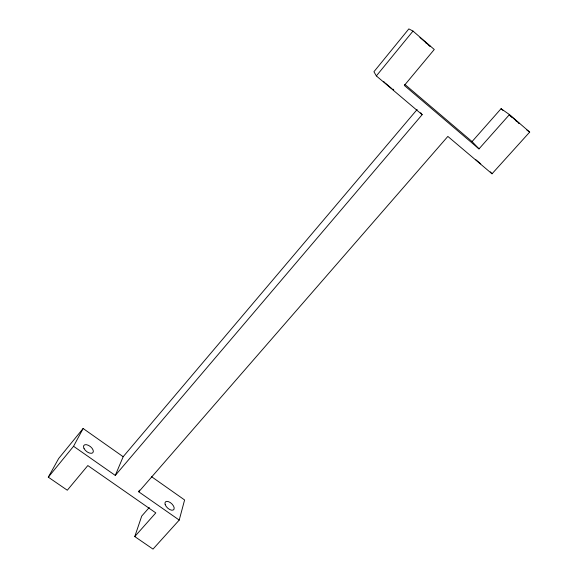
<?xml version="1.0" encoding="UTF-8"?>
<svg xmlns="http://www.w3.org/2000/svg" width="578" height="578" viewBox="0 0 578 578"><rect width="100%" height="100%" fill="white"/><g stroke="black" fill="none" stroke-linecap="round" stroke-linejoin="round"><path stroke-width="0.87" d="M149.283 507.498L141.733 516.06L134.768 536.572L153.004 549.1L179.216 520.077L184.599 499.963L151.588 476.72M179.216 520.077L138.763 491.82L139.363 490.144M123.172 456.714L83.124 428.508L73.558 446.281L115.282 475.419L123.172 456.714L417.128 109.509M134.768 536.572L155.8 512.888L87.827 465.565L67.301 490.223L48.306 477.168L58.681 458.491L83.124 428.508M48.306 477.168L73.558 446.281M115.282 475.419L422.157 114.675L376.35 75.92L413.003 31.082L434.273 49.491L404.34 85.443L478.996 148.893L509.464 114.581L529.694 132.095L492.023 173.797L447.856 136.422L138.763 491.82M478.996 148.893L472.082 141.574L501.075 108.7L509.464 114.581M393.77 89.987L392.606 89.236M413.003 31.082L408.848 28.9L373.923 71.744L376.35 75.92M526.854 130.05L529.694 132.095M509.305 114.878L509.825 115.275M518.769 123.128L519.492 123.641L510.649 115.932M419.931 37.476L430.068 46.24L428.955 45.445M480.752 163.877L475.766 159.665M391.609 88.448L385.237 83.001M515.619 120.527L516.862 121.575M425.444 42.512L426.774 43.639M404.773 84.352L472.082 141.574M501.075 108.7L503.084 110.434M510.649 116.229L511.718 117.175M509.312 114.993L509.832 115.484M392.83 89.026L393.466 89.641M383.691 81.541L384.312 82.148M490.31 171.868L492.023 173.797M420.676 112.724L422.157 114.675M84.085 448.651A5.794 3.107 38.4 0 0 92.632 452.892A5.794 3.107 38.4 0 0 88.535 445.385A5.794 3.107 38.4 0 0 84.085 448.651M165.185 504.616A5.686 2.991 42.8 0 0 173.068 510.099A5.686 2.991 42.8 0 0 170.452 502.679A5.686 2.991 42.8 0 0 165.185 504.616"/></g></svg>
